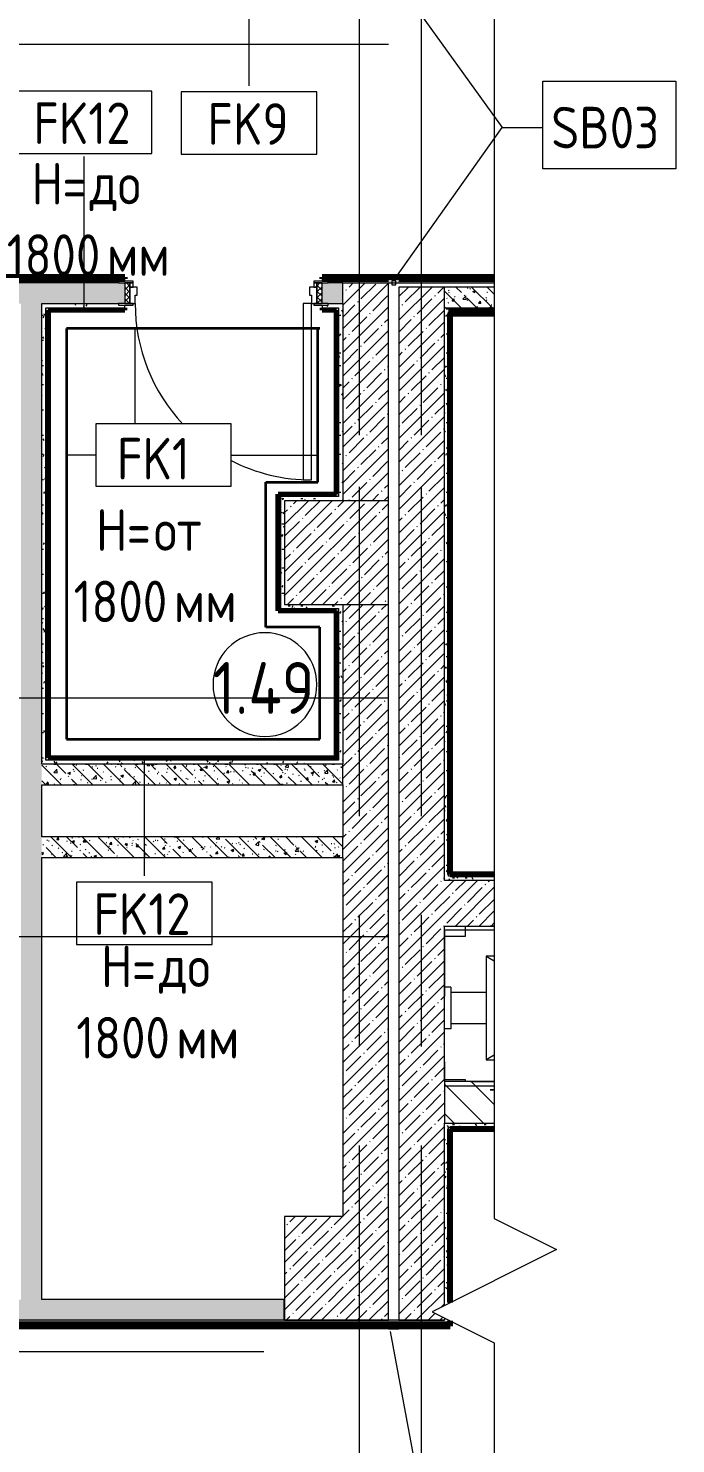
# Model space of a CAD drawing. Header units: millimetres. Extents: x 35144 to 233944, y -8553 to 29000.
# Drawn here: x 82965 to 86084, y 14555 to 21377 of the extents above; entities that cross this region are included whole.
import ezdxf

# ---------------------------------------------------------------- set-up
doc = ezdxf.new("R2010")
doc.units = ezdxf.units.MM
for name, pattern in [('Осевая', [3175, 635, -476.25, 1587.5, -476.25]), ('Снесенные', [714.375, 476.25, -238.125]), ('Штрих', [635, 317.5, -317.5]), ('Штрих короткий', [300, 150, -150])]:
    doc.linetypes.add(name, pattern=pattern)
for name, color, linetype, lineweight in [('A-AREA-IDEN', 7, 'Continuous', 9), ('A-DETL', 7, 'Continuous', 9), ('A-DETL-1', 7, 'Continuous', 35), ('A-DETL-GENF', 7, 'Continuous', 9), ('A-DOOR', 7, 'Continuous', 9), ('A-DOOR-1', 7, 'Continuous', 13), ('A-DOOR-2', 7, 'Штрих короткий', 9), ('A-DOOR-FRAM', 7, 'Continuous', 13), ('A-DOOR-FRAM-1', 7, 'Continuous', 9), ('A-GENM', 7, 'Штрих', 9), ('A-WALL', 7, 'Continuous', 9), ('A-WALL-IDEN', 7, 'Continuous', 9), ('I-WALL', 7, 'Continuous', 9), ('M-EQPM', 7, 'Continuous', 9), ('M-EQPM-1', 7, 'Штрих', 9), ('M-EQPM-2', 7, 'Снесенные', 9), ('S-COLS', 7, 'Continuous', 9), ('Оси', 7, 'Continuous', 9), ('Оси-2', 7, 'Осевая', 9)]:
    doc.layers.add(name, color=color, linetype=linetype, lineweight=lineweight)
for name, color, linetype, lineweight, true_color in [('A-DETL-GENF-1', 1, 'Continuous', 9, 0xff0000), ('A-WALL-1', 7, 'Continuous', 9, 0xc0c0c0), ('A-WALL-4', 7, 'Continuous', 9, 0x73b588), ('G-ANNO-TEXT-1', 7, 'Continuous', 9, 0x3c3c3c), ('I-WALL-1', 7, 'Continuous', 9, 0x73b588), ('I-WALL-24', 7, 'Continuous', 70, 0x3f92ba), ('I-WALL-4', 7, 'Continuous', 9, 0x3f92ba), ('I-WALL-6', 7, 'Continuous', 9, 0xc0c0c0), ('I-WALL-9', 7, 'Continuous', 80, 0x73b588)]:
    doc.layers.add(name, color=color, linetype=linetype, lineweight=lineweight, true_color=true_color)
doc.styles.add('GOST Common', font='GOST_Common.ttf', dxfattribs={"width": 0.9, "height": 200})
doc.styles.add('GOST Common_1', font='GOST_Common.ttf', dxfattribs={"width": 0.9, "height": 250})
pattern_1 = [(45, (0, 0), (-57.02463, 57.02463), []), (45, (57.025, 0), (-57.02463, 57.02463), [100.806, -20.161, 3.353, -16.808])]
pattern_2 = [(135, (0, 0), (-75.43415, -75.43415), [106.68, -17.78, 3.556, -17.78]), (135, (0, 75.39), (-75.43415, -75.43415), []), (50, (0, 0), (127.52922, -11.15758), [13.335, -146.685]), (355, (0, 0), (-24.66966, 133.74002), [10.668, -117.348]), (100.451, (10.63, -0.93), (102.85973, 122.58178), [11.333, -124.663]), (46.184, (0, 35.56), (189.75516, -29.43036), [20.002, -220.027]), (96.636, (15.81, 33.1), (166.1822, 173.1996), [17, -186.995]), (351.184, (0, 35.56), (166.18393, 173.19757), [16.002, -176.022]), (21, (17.78, 26.67), (106.13027, -71.58603), [13.335, -146.685]), (326, (17.78, 26.67), (43.26188, 128.93175), [10.668, -117.348]), (71.451, (26.62, 20.7), (149.39198, 57.34505), [11.333, -124.663]), (37.5, (0, 0), (2.162228, 59.188357), [3.353, -112.573, 3.353, -115.773, -117.793]), (37.5, (0, 0), (2.162228, 59.188357), [-235.052, 3.353, -114.44]), (7.5, (0, 0), (46.773857, 70.126152), [3.353, -64.567, 3.353, -109.906, -44.894]), (7.5, (0, 0), (46.773857, 70.126152), [-181.178, 3.353, -41.542]), (327.5, (-39.65, 0), (94.91367, -4.010093), [3.353, -41.097, 3.353, -135.331, -184.023]), (327.5, (-39.65, 0), (94.91367, -4.010093), [-183.134, 3.353, -180.67]), (317.5, (-57.43, 0), (103.69057, 17.79882), [3.353, -54.432, 3.353, -88.748, -130.683]), (317.5, (-57.43, 0), (103.69057, 17.79882), [-149.885, 3.353, -127.33])]
pattern_3 = [(0, (0, 0), (121.92, 30.48), [10.058, -81.382, 10.058, -81.382, -487.68]), (0, (0, 0), (121.92, 30.48), [-182.88, 10.058, -172.822, 10.058, -81.382, -213.36]), (0, (0, 0), (121.92, 30.48), [-457.2, 10.058, -50.902, 10.058, -142.342]), (120, (45.72, 15.24), (-87.356454, 90.345817), [10.058, -81.382, 10.058, -81.382, -487.68]), (120, (45.72, 15.24), (-87.356454, 90.345817), [-182.88, 10.058, -172.822, 10.058, -81.382, -213.36]), (120, (45.72, 15.24), (-87.356454, 90.345817), [-457.2, 10.058, -50.902, 10.058, -142.342]), (240, (60.96, 76.2), (-34.563546, -120.825817), [10.058, -81.382, 10.058, -81.382, -487.68]), (240, (60.96, 76.2), (-34.563546, -120.825817), [-182.88, 10.058, -172.822, 10.058, -81.382, -213.36]), (240, (60.96, 76.2), (-34.563546, -120.825817), [-457.2, 10.058, -50.902, 10.058, -142.342])]

# ---------------------------------------------------------------- blocks, each defined once
blk = doc.blocks.new('110_Дверь_СКБ_1Ст_Внутренняя1 - Д-7_п__950x2100h_Туалет-V32-План отделки стен 1 этажа в осях 17-23')
at = {"layer": 'A-DOOR'}
h = blk.add_hatch(dxfattribs=at)
h.set_pattern_fill('FP_23', color=256, style=0, pattern_type=2)
h.set_pattern_definition([(135, (1826.41, 114.685), (-14.14214, -14.14214), []), (225, (1826.41, 114.685), (14.14214, -14.14214), [])])
h.paths.add_polyline_path([(487.5, 50), (462.5, 50), (462.5, -50), (487.5, -50)])
at = {"layer": 'A-DOOR-FRAM-1'}
h = blk.add_hatch(dxfattribs=at)
h.set_pattern_fill('FP_24', color=256, style=0, pattern_type=2)
h.set_pattern_definition([(45, (-296.384, 114.685), (-14.1421, 14.1421), []), (135, (-296.384, 114.685), (-14.1421, -14.1421), [])])
h.paths.add_polyline_path([(-462.5, 50), (-462.5, -50), (-437.5, -50), (-437.5, 50)])
at = {"layer": 'A-DOOR'}
for start, end in [(62.85859, 90), (360, 43.13864)]:
    blk.add_arc((-412.5, 50), 850, start, end, dxfattribs=at)
at = {"layer": 'A-DOOR-1'}
for p, q in [((-412.5, 900), (-412.5, 50)), ((-372.5, 900), (-412.5, 900)), ((-372.5, 50), (-372.5, 900)), ((-412.5, 50), (-372.5, 50))]:
    blk.add_line(p, q, dxfattribs=at)
at = {"layer": 'A-DOOR-FRAM'}
for p, q in [((-422.5, 58), (-492.5, 58)), ((-492.5, 58), (-492.5, 50)), ((-492.5, 50), (-422.5, 50)), ((-437.5, 50), (-462.5, 50)), ((-462.5, 50), (-462.5, -50)), ((-412.5, 50), (-437.5, 50)), ((-437.5, 50), (-437.5, -30)), ((-437.5, -50), (-437.5, 50)), ((-422.5, 50), (-437.5, 50)), ((-437.5, 50), (-437.5, 49)), ((-437.5, 49), (-422.5, 49)), ((-422.5, 50), (-422.5, 58)), ((-422.5, 49), (-422.5, 50)), ((-412.5, 10), (-412.5, 50)), ((-402.5, 10), (-412.5, 10)), ((-402.5, -30), (-402.5, 10)), ((437.5, 10), (427.5, 10)), ((427.5, 10), (427.5, -30)), ((437.5, 50), (437.5, 10)), ((462.5, 50), (437.5, 50)), ((517.5, 58), (447.5, 58)), ((447.5, 58), (447.5, 50)), ((462.5, 50), (447.5, 50)), ((447.5, 50), (447.5, 49)), ((447.5, 50), (517.5, 50)), ((447.5, 49), (462.5, 49)), ((462.5, -30), (462.5, 50)), ((487.5, 50), (462.5, 50)), ((462.5, 50), (462.5, -50)), ((462.5, 49), (462.5, 50)), ((487.5, -50), (487.5, 50)), ((517.5, 50), (517.5, 58)), ((-422.5, -50), (-492.5, -50)), ((-492.5, -50), (-492.5, -58)), ((-492.5, -58), (-422.5, -58)), ((-462.5, -50), (-437.5, -50)), ((-437.5, -30), (-402.5, -30)), ((-422.5, -30), (-437.5, -30)), ((-437.5, -30), (-437.5, -50)), ((-437.5, -50), (-422.5, -50)), ((-422.5, -50), (-422.5, -30)), ((-422.5, -58), (-422.5, -50)), ((427.5, -30), (462.5, -30)), ((462.5, -30), (447.5, -30)), ((447.5, -30), (447.5, -50)), ((447.5, -50), (462.5, -50)), ((517.5, -50), (447.5, -50)), ((447.5, -50), (447.5, -58)), ((447.5, -58), (517.5, -58)), ((462.5, -50), (462.5, -30)), ((462.5, -50), (487.5, -50)), ((517.5, -58), (517.5, -50))]:
    blk.add_line(p, q, dxfattribs=at)
blk = doc.blocks.new('160_Подъемник - 160_Подъемник-23521422-План отделки стен 1 этажа в осях 17-23')
at = {"layer": 'A-GENM'}
for p, q in [((1080, 20), (1060, 20)), ((1060, 20), (1080, 20)), ((1080, 20), (1060, 20)), ((1060, 20), (1080, 20)), ((1080, -770), (1060, -770)), ((1060, -770), (1080, -770)), ((1080, -770), (1060, -770)), ((1060, -770), (1080, -770))]:
    blk.add_line(p, q, dxfattribs=at)
at = {"layer": 'M-EQPM'}
for p, q in [((1060, -147.2), (1100, -125)), ((1100, -125), (1060, -125)), ((1100, -125), (1060, -125)), ((1100, -625), (1100, -125)), ((1100, -625), (1100, -125)), ((1100, -625), (1060, -602.8)), ((1060, -625), (1100, -625)), ((1060, -625), (1100, -625))]:
    blk.add_line(p, q, dxfattribs=at)
at = {"layer": 'M-EQPM-1'}
for p, q in [((1300, 0), (1060, 0)), ((1300, -750), (1300, 0)), ((1060, -750), (1300, -750))]:
    blk.add_line(p, q, dxfattribs=at)
blk = doc.blocks.new('Закладная деталь приямка - 350_150-20924309-План отделки стен 1 этажа в осях 17-23')
at = {"layer": 'M-EQPM-2'}
for p, q in [((145, 75), (-25, 75)), ((-25, -75), (145, -75))]:
    blk.add_line(p, q, dxfattribs=at)
blk = doc.blocks.new('Закладная деталь приямка - 150_100-20924311-План отделки стен 1 этажа в осях 17-23')
at = {"layer": 'M-EQPM-2'}
for p, q in [((84970, 16310), (85070, 16310)), ((85070, 16310), (85070, 16300))]:
    blk.add_line(p, q, dxfattribs=at)
blk = doc.blocks.new('Закладная деталь приямка - 150_100-V41-План отделки стен 1 этажа в осях 17-23')
at = {"layer": 'M-EQPM-2'}
for p, q in [((85070, 17000), (84970, 17000)), ((85070, 17050), (85070, 17000))]:
    blk.add_line(p, q, dxfattribs=at)
blk = doc.blocks.new('Закладная деталь приямка - 200_100-20924312-План отделки стен 1 этажа в осях 17-23')
at = {"layer": 'M-EQPM-2'}
for p, q in [((85000, 16755), (84970, 16755)), ((85000, 16755), (85000, 16555)), ((85000, 16555), (84970, 16555))]:
    blk.add_line(p, q, dxfattribs=at)
blk = doc.blocks.new('BSC_Колонна _Прямоугольная - 500х500-V45-План отделки стен 1 этажа в осях 17-23')
at = {"layer": 'S-COLS'}
h = blk.add_hatch(dxfattribs=at)
h.set_pattern_fill('FP_68', color=256, style=0, pattern_type=2)
h.set_pattern_definition([(45, (-84450, -18850), (-57.02463, 57.02463), []), (45, (-84392.975, -18850), (-57.02463, 57.02463), [100.806, -20.161, 3.353, -16.808])])
h.paths.add_polyline_path([(-250, -250), (250, -250), (250, 250), (-250, 250)])
for p, q in [((250, 250), (-250, 250)), ((-250, 250), (-250, -250)), ((250, -250), (250, 250)), ((-250, -250), (250, -250))]:
    blk.add_line(p, q, dxfattribs=at)
blk = doc.blocks.new('DOR_Проход в стене_Прямоугольный - 1050x1150 EI30-23344994-План отделки стен 1 этажа в осях 17-23')
at = {"layer": 'A-DOOR-2'}
for p, q in [((525, 100), (410, 100)), ((525, -100), (410, -100))]:
    blk.add_line(p, q, dxfattribs=at)
blk = doc.blocks.new('DET_L_Линия разрыва - М100-32978526-План отделки стен 1 этажа в осях 17-23')
at = {"layer": 'A-DETL-GENF'}
for p, q in [((11889.9, 300), (11739.9, 0)), ((12189.9, -300), (11889.9, 300)), ((11739.9, 0), (0, 0)), ((12339.9, 0), (12189.9, -300)), ((24079.7, 0), (12339.9, 0))]:
    blk.add_line(p, q, dxfattribs=at)
blk = doc.blocks.new('М_стена_0001 - Типоразмер_без рамки-25382661-План отделки стен 1 этажа в осях 17-23')
at = {"layer": 'A-WALL-IDEN'}
for p, q in [((3.258, 1.523), (-3.273, 1.523)), ((-3.273, 1.523), (-3.273, -1.477)), ((3.258, -1.477), (3.258, 1.523)), ((-3.273, -1.477), (3.258, -1.477))]:
    blk.add_line(p, q, dxfattribs=at)
blk = doc.blocks.new('Марка_Помещения - Номер-25198446-План отделки стен 1 этажа в осях 17-23')
at = {"layer": 'A-AREA-IDEN'}
for start, end in [(360, 180), (180, 360)]:
    blk.add_arc((0, 0), 2.5, start, end, dxfattribs=at)

msp = doc.modelspace()

# ---------------------------------------------------------------- hatches: boundary and pattern name
at = {"layer": 'A-DETL-GENF-1'}
for points in [[(84750, 20168), (84750, 20189), (84700, 20189), (84700, 20168)], [(84750, 15108), (84750, 15129), (84700, 15129), (84700, 15108)]]:
    msp.add_hatch(color=256, dxfattribs=at).paths.add_polyline_path(points)
at = {"layer": 'I-WALL'}
h = msp.add_hatch(dxfattribs=at)
h.set_pattern_fill('FP_80', color=256, style=0, pattern_type=2)
h.set_pattern_definition(pattern_3)
h.paths.add_polyline_path([(81550, 20150), (81700, 20150), (81700, 20158), (81730, 20158), (81730, 20170), (80550, 20170), (80550, 20158), (80580, 20158), (80580, 20150), (81321.5, 20150)])
h.paths.add_polyline_path([(85210, 20150), (85210, 20170), (84750, 20170), (84750, 20168), (84700, 20168), (84700, 20170), (84380, 20170), (84380, 20158), (84410, 20158), (84410, 20150), (85032.3, 20150)])
h.paths.add_polyline_path([(82860, 20150), (83400, 20150), (83400, 20158), (83430, 20158), (83430, 20170), (82830, 20170), (82830, 20158), (82860, 20158), (82860, 20151)])
h.paths.add_polyline_path([(79420, 20150), (79420, 20158), (79450, 20158), (79450, 20170), (78679.8, 20170), (78679.8, 20150)])
h = msp.add_hatch(dxfattribs=at)
h.set_pattern_fill('FP_20', color=256, style=0, pattern_type=2)
h.set_pattern_definition(pattern_2)
h.paths.add_polyline_path([(83430, 20050), (83430, 20150), (82830, 20150), (82830, 20050), (83400, 20050)])
h.paths.add_polyline_path([(84410, 20050), (84480, 20050), (84480, 20150), (84380, 20150), (84380, 20050)])
h.paths.add_polyline_path([(81700, 20050), (81730, 20050), (81730, 20150), (81550, 20150), (81550, 20050)])
h = msp.add_hatch(dxfattribs=at)
h.set_pattern_fill('FP_1', color=256, style=0, pattern_type=2)
h.set_pattern_definition(pattern_1)
h.paths.add_polyline_path([(84480, 19100), (84700, 19100), (84700, 20150), (84480, 20150), (84480, 19452.5)])
h = msp.add_hatch(dxfattribs=at)
h.set_pattern_fill('FP_1', color=256, style=0, pattern_type=2)
h.set_pattern_definition(pattern_1)
h.paths.add_polyline_path([(84750, 17270), (84970, 17270), (84970, 20130), (84750, 20130), (84750, 18322.3)])
h = msp.add_hatch(dxfattribs=at)
h.set_pattern_fill('FP_20', color=256, style=0, pattern_type=2)
h.set_pattern_definition(pattern_2)
h.paths.add_polyline_path([(85210, 20030), (85210, 20130), (84970, 20130), (84970, 20030), (85032.3, 20030)])
h = msp.add_hatch(dxfattribs=at)
h.set_pattern_fill('FP_20', color=256, style=0, pattern_type=2)
h.set_pattern_definition(pattern_2)
h.paths.add_polyline_path([(83030, 15250), (83030, 20050), (82930, 20050), (82930, 15250)])
h = msp.add_hatch(dxfattribs=at)
h.set_pattern_fill('FP_80', color=256, style=0, pattern_type=2)
h.set_pattern_definition(pattern_3)
h.paths.add_polyline_path([(83430, 20030), (83430, 20042), (83400, 20042), (83400, 20050), (83030, 20050), (83030, 20030), (83400, 20030)])
h.paths.add_polyline_path([(84480, 20030), (84480, 20050), (84410, 20050), (84410, 20042), (84380, 20042), (84380, 20030), (84460, 20030)])
h = msp.add_hatch(dxfattribs=at)
h.set_pattern_fill('FP_80', color=256, style=0, pattern_type=2)
h.set_pattern_definition(pattern_3)
h.paths.add_polyline_path([(83030, 17830), (83050, 17830), (83050, 20030), (83030, 20030), (83030, 18322.3)])
h = msp.add_hatch(dxfattribs=at)
h.set_pattern_fill('FP_80', color=256, style=0, pattern_type=2)
h.set_pattern_definition(pattern_3)
h.paths.add_polyline_path([(84460, 19120), (84480, 19120), (84480, 20030), (84460, 20030), (84460, 19452.5)])
h = msp.add_hatch(dxfattribs=at)
h.set_pattern_fill('FP_80', color=256, style=0, pattern_type=2)
h.set_pattern_definition(pattern_3)
h.paths.add_polyline_path([(85210, 20010), (85210, 20030), (84970, 20030), (84970, 20010), (85032.3, 20010)])
h = msp.add_hatch(dxfattribs=at)
h.set_pattern_fill('FP_80', color=256, style=0, pattern_type=2)
h.set_pattern_definition(pattern_3)
h.paths.add_polyline_path([(84970, 17270), (84990, 17270), (84990, 20010), (84970, 20010), (84970, 18322.3)])
h = msp.add_hatch(dxfattribs=at)
h.set_pattern_fill('FP_80', color=256, style=0, pattern_type=2)
h.set_pattern_definition(pattern_3)
h.paths.add_polyline_path([(84200, 18600), (84200, 19120), (84180, 19120), (84180, 18600)])
h = msp.add_hatch(dxfattribs=at)
h.set_pattern_fill('FP_80', color=256, style=0, pattern_type=2)
h.set_pattern_definition(pattern_3)
h.paths.add_polyline_path([(84480, 19100), (84480, 19120), (84200, 19120), (84200, 19100), (84290.1, 19100)])
h = msp.add_hatch(dxfattribs=at)
h.set_pattern_fill('FP_80', color=256, style=0, pattern_type=2)
h.set_pattern_definition(pattern_3)
h.paths.add_polyline_path([(84180, 18580), (84460, 18580), (84460, 18600), (84180, 18600)])
h = msp.add_hatch(dxfattribs=at)
h.set_pattern_fill('FP_80', color=256, style=0, pattern_type=2)
h.set_pattern_definition(pattern_3)
h.paths.add_polyline_path([(84460, 17850), (84480, 17850), (84480, 18600), (84460, 18600), (84460, 18322.3)])
h = msp.add_hatch(dxfattribs=at)
h.set_pattern_fill('FP_1', color=256, style=0, pattern_type=2)
h.set_pattern_definition(pattern_1)
h.paths.add_polyline_path([(84480, 15650), (84700, 15650), (84700, 18600), (84480, 18600), (84480, 16061.7)])
h = msp.add_hatch(dxfattribs=at)
h.set_pattern_fill('FP_20', color=256, style=0, pattern_type=2)
h.set_pattern_definition(pattern_2)
h.paths.add_polyline_path([(83030, 17730), (84480, 17730), (84480, 17830), (83030, 17830)])
h = msp.add_hatch(dxfattribs=at)
h.set_pattern_fill('FP_80', color=256, style=0, pattern_type=2)
h.set_pattern_definition(pattern_3)
h.paths.add_polyline_path([(84480, 17830), (84480, 17850), (83050, 17850), (83050, 17830), (84290.1, 17830)])
h = msp.add_hatch(dxfattribs=at)
h.set_pattern_fill('FP_20', color=256, style=0, pattern_type=2)
h.set_pattern_definition(pattern_2)
h.paths.add_polyline_path([(83030, 17380), (84480, 17380), (84480, 17480), (83030, 17480)])
h = msp.add_hatch(dxfattribs=at)
h.set_pattern_fill('FP_1', color=256, style=0, pattern_type=2)
h.set_pattern_definition(pattern_1)
h.paths.add_polyline_path([(84970, 17050), (85210, 17050), (85210, 17270), (84750, 17270), (84750, 17050)])
h = msp.add_hatch(dxfattribs=at)
h.set_pattern_fill('FP_80', color=256, style=0, pattern_type=2)
h.set_pattern_definition(pattern_3)
h.paths.add_polyline_path([(84990, 17270), (85210, 17270), (85210, 17290), (84990, 17290)])
h = msp.add_hatch(dxfattribs=at)
h.set_pattern_fill('FP_1', color=256, style=0, pattern_type=2)
h.set_pattern_definition(pattern_1)
h.paths.add_polyline_path([(84910, 15150), (84970, 15150), (84970, 15160.9), (84910, 15190.9), (84970, 15220.9), (84970, 17050), (84750, 17050), (84750, 15150)])
h = msp.add_hatch(dxfattribs=at)
h.set_pattern_fill('FP_21', color=256, style=0, pattern_type=2)
h.set_pattern_definition([(135, (0, 0), (-70.71068, -70.71068), [])])
h.paths.add_polyline_path([(85210, 16100), (85210, 16300), (84970, 16300), (84970, 16100)])
h = msp.add_hatch(dxfattribs=at)
h.set_pattern_fill('FP_80', color=256, style=0, pattern_type=2)
h.set_pattern_definition(pattern_3)
h.paths.add_polyline_path([(84990, 16080), (85210, 16080), (85210, 16100), (84970, 16100), (84970, 16080)])
h = msp.add_hatch(dxfattribs=at)
h.set_pattern_fill('FP_80', color=256, style=0, pattern_type=2)
h.set_pattern_definition(pattern_3)
h.paths.add_polyline_path([(84990, 15130), (84990, 15150.9), (84970, 15160.9), (84970, 15130)])
h.paths.add_polyline_path([(84970, 15220.9), (84990, 15230.9), (84990, 16080), (84970, 16080), (84970, 15490.9)])
h = msp.add_hatch(dxfattribs=at)
h.set_pattern_fill('FP_20', color=256, style=0, pattern_type=2)
h.set_pattern_definition(pattern_2)
h.paths.add_polyline_path([(82805.8, 15150), (84198.4, 15150), (84198.4, 15250), (81050, 15250), (81050, 15150)])
h = msp.add_hatch(dxfattribs=at)
h.set_pattern_fill('FP_80', color=256, style=0, pattern_type=2)
h.set_pattern_definition(pattern_3)
h.paths.add_polyline_path([(84910, 15130), (84970, 15130), (84970, 15150), (81030, 15150), (81030, 15130), (82805.8, 15130)])
at = {"layer": 'I-WALL-1'}
h = msp.add_hatch(color=256, dxfattribs=at)
h.paths.add_polyline_path([(85210, 20170), (85210, 20178), (84750, 20178), (84750, 20170), (85032.3, 20170)])
h.paths.add_polyline_path([(84700, 20170), (84700, 20178), (84380, 20178), (84380, 20170)])
h.paths.add_polyline_path([(78699.8, 20170), (79450, 20170), (79450, 20178), (78699.8, 20178)])
h.paths.add_polyline_path([(81321.5, 20170), (81730, 20170), (81730, 20178), (80550, 20178), (80550, 20170)])
h.paths.add_polyline_path([(82830, 20170), (83430, 20170), (83430, 20178), (82830, 20178)])
for points in [[(84998, 17290), (84998, 20010), (84990, 20010), (84990, 17290)], [(85032.3, 20002), (85210, 20002), (85210, 20010), (84998, 20010), (84998, 20002)], [(84998, 17290), (85210, 17290), (85210, 17298), (84998, 17298)], [(84998, 16072), (85210, 16072), (85210, 16080), (84990, 16080), (84990, 16072)], [(81022, 15122), (84700, 15122.6), (84700, 15129), (84750, 15129), (84750, 15122), (84990, 15122), (84990, 15130), (81022, 15130)]]:
    msp.add_hatch(color=256, dxfattribs=at).paths.add_polyline_path(points)
h = msp.add_hatch(color=256, dxfattribs=at)
h.paths.add_polyline_path([(84998, 15122), (84998, 15146.9), (84990, 15150.9), (84990, 15122)])
h.paths.add_polyline_path([(84990, 15230.9), (84998, 15234.9), (84998, 16072), (84990, 16072), (84990, 15490.9)])
at = {"layer": 'I-WALL-4'}
for points in [[(83050, 17850), (83061, 17850), (83061, 20030), (83050, 20030), (83050, 18322.3)], [(84449, 19131), (84460, 19131), (84460, 20030), (84449, 20030), (84449, 19452.5)], [(84179.2, 18580), (84180, 18580), (84180, 19131), (84169, 19131), (84169, 18580)], [(84290.1, 19120), (84460, 19120), (84460, 19131), (84180, 19131), (84180, 19120), (84200, 19120)], [(84169, 18569), (84449, 18569), (84449, 18580), (84169, 18580)], [(84449, 17850), (84460, 17850), (84460, 18580), (84449, 18580), (84449, 18322.3)], [(84460, 17850), (84460, 17861), (83061, 17861), (83061, 17850), (84290.1, 17850)]]:
    msp.add_hatch(color=256, dxfattribs=at).paths.add_polyline_path(points)
h = msp.add_hatch(color=256, dxfattribs=at)
h.paths.add_polyline_path([(84380, 20019), (84449, 20019), (84449, 20030), (84380, 20030)])
h.paths.add_polyline_path([(83430, 20019), (83430, 20030), (83061, 20030), (83061, 20019)])
at = {"layer": 'S-COLS'}
h = msp.add_hatch(dxfattribs=at)
h.set_pattern_fill('FP_1', color=256, style=0, pattern_type=2)
h.set_pattern_definition(pattern_1)
h.paths.add_polyline_path([(84700, 15150), (84700, 15650), (84200, 15650), (84200, 15150)])

# ---------------------------------------------------------------- linework, layer by layer
at = {"layer": 'A-DETL'}
for p, q in [((84750, 20189), (84700, 20189)), ((84700, 20189), (84700, 20168)), ((84700, 20168), (84750, 20168)), ((84750, 20168), (84750, 20189)), ((83480, 19470), (83480, 19930)), ((83943.1, 19470), (83290, 19470)), ((83290, 19470), (83290, 19170)), ((83943.1, 19170), (83943.1, 19470)), ((83290, 19320), (83150, 19320)), ((83943.1, 19320), (84360, 19320)), ((83290, 19170), (83943.1, 19170)), ((84750, 15129), (84700, 15129)), ((84700, 15129), (84700, 15108)), ((84700, 15108), (84750, 15108)), ((84750, 15108), (84750, 15129))]:
    msp.add_line(p, q, dxfattribs=at)
at = {"layer": 'A-DETL-1'}
for p, q in [((84370, 19930), (83150, 19930)), ((83150, 19930), (83150, 17950)), ((84360, 19190), (84360, 19930)), ((84110, 18490), (84110, 19190)), ((84110, 19190), (84360, 19190)), ((84370, 18490), (84110, 18490)), ((84370, 17950), (84370, 18490)), ((83150, 17950), (84370, 17950))]:
    msp.add_line(p, q, dxfattribs=at)
at = {"layer": 'A-WALL'}
for p, q in [((83400, 20150), (82860, 20150)), ((84480, 20150), (84410, 20150)), ((84480, 20050), (84480, 20150)), ((83030, 20050), (83400, 20050)), ((84410, 20050), (84480, 20050)), ((84990, 17290), (84990, 20010)), ((84480, 17730), (84480, 17830)), ((84480, 17380), (84480, 17480)), ((84998, 17290), (84990, 17290)), ((84970, 16300), (84970, 16100)), ((84990, 16080), (85210, 16080)), ((84990, 16072), (84990, 16080)), ((84990, 15130), (84990, 15150.9))]:
    msp.add_line(p, q, dxfattribs=at)
at = {"layer": 'A-WALL-1'}
for p, q in [((83315.5, 20188), (83295.5, 20188)), ((83295.5, 20188), (83295.5, 20168)), ((83295.5, 20168), (83315.5, 20168)), ((83315.5, 20168), (83315.5, 20188)), ((84716, 20160), (84716, 20140)), ((84736, 20160), (84716, 20160)), ((84716, 20140), (84736, 20140)), ((84736, 20140), (84736, 20160)), ((84710.5, 15132), (84710.5, 15129)), ((84730.5, 15132), (84710.5, 15132)), ((84730.5, 15129), (84730.5, 15132))]:
    msp.add_line(p, q, dxfattribs=at)
at = {"layer": 'A-WALL-4'}
for p, q in [((84998, 17290), (85210, 17290)), ((84990, 16072), (84990, 15230.9))]:
    msp.add_line(p, q, dxfattribs=at)
at = {"layer": 'A-WALL-IDEN'}
for p, q in [((84028.3, 21656), (84028.3, 21100.2)), ((83234.3, 20024.5), (83234.3, 20759.7)), ((83523.6, 17855.5), (83523.6, 17291.9))]:
    msp.add_line(p, q, dxfattribs=at)
at = {"layer": 'G-ANNO-TEXT-1'}
for p, q in [((84708.4, 21648.6), (85248.5, 20898.4)), ((84736.2, 20175.3), (85248.5, 20898.4)), ((85248.5, 20898.4), (85443.7, 20898.4)), ((85248.5, 20898.4), (85443.7, 20898.4)), ((84708.4, 15096.4), (85248.5, 12198.4))]:
    msp.add_line(p, q, dxfattribs=at)
at = {"layer": 'G-ANNO-TEXT-1', "flags": 128}
msp.add_lwpolyline([(85443.7, 21122.8), (86083.5, 21122.8), (86083.5, 20698.8), (85443.7, 20698.8)], close=True, dxfattribs=at)
at = {"layer": 'I-WALL-24'}
for p, q in [((83061, 20019), (83061, 17861)), ((83430, 20019), (83061, 20019)), ((83430, 20019), (83430, 20030)), ((84380, 20030), (84380, 20019)), ((84449, 20019), (84380, 20019)), ((84449, 19131), (84449, 20019)), ((84169, 18569), (84169, 19131)), ((84169, 19131), (84449, 19131)), ((84449, 18569), (84169, 18569)), ((84449, 17850), (84449, 18569)), ((83061, 17861), (84460, 17861))]:
    msp.add_line(p, q, dxfattribs=at)
at = {"layer": 'I-WALL-6'}
for p, q in [((83430, 20158), (83430, 20170)), ((84380, 20170), (84380, 20158)), ((84480, 20150), (85210, 20150)), ((84700, 19100), (84700, 20150)), ((85210, 20130), (84750, 20130)), ((84750, 20130), (84750, 15150)), ((84970, 17270), (84970, 20130)), ((83030, 17830), (83030, 20050)), ((83050, 20030), (83430, 20030)), ((83050, 17850), (83050, 20030)), ((83430, 20030), (83430, 20042)), ((84380, 20042), (84380, 20030)), ((84380, 20030), (84460, 20030)), ((84460, 20030), (84460, 19120)), ((84480, 20050), (84480, 19100)), ((84970, 20030), (85210, 20030)), ((84180, 19120), (84180, 18580)), ((84460, 19120), (84180, 19120)), ((84180, 18580), (84460, 18580)), ((84460, 18580), (84460, 17850)), ((84480, 18600), (84480, 17830)), ((84700, 15650), (84700, 18600)), ((84480, 17830), (83030, 17830)), ((84460, 17850), (83050, 17850)), ((83030, 17730), (84480, 17730)), ((83030, 17480), (83030, 17730)), ((84480, 17730), (84480, 17480)), ((84480, 17480), (83030, 17480)), ((83030, 17380), (84480, 17380)), ((83030, 15250), (83030, 17380)), ((84480, 17380), (84480, 15650)), ((85210, 17270), (84970, 17270)), ((84970, 17050), (85210, 17050)), ((84970, 16300), (84970, 17050)), ((85210, 16300), (84970, 16300)), ((84970, 15220.9), (84970, 16100)), ((84970, 16100), (85210, 16100)), ((84198.4, 15250), (83030, 15250)), ((84198.4, 15150), (84198.4, 15250)), ((84970, 15150), (81050, 15150)), ((84750, 15150), (84970, 15150)), ((84970, 15160.9), (84970, 15150))]:
    msp.add_line(p, q, dxfattribs=at)
at = {"layer": 'I-WALL-9'}
for p, q in [((83430, 20178), (82830, 20178)), ((82830, 20170), (83430, 20170)), ((83430, 20170), (83430, 20178)), ((84700, 20178), (84380, 20178)), ((84380, 20178), (84380, 20170)), ((84380, 20170), (84700, 20170)), ((85210, 20178), (84750, 20178)), ((84750, 20170), (85210, 20170)), ((85210, 20010), (84990, 20010)), ((84998, 17298), (84998, 20002)), ((84998, 20002), (85210, 20002)), ((85210, 17298), (84998, 17298)), ((84998, 16072), (85210, 16072)), ((84998, 15234.9), (84998, 16072)), ((84998, 15122), (84998, 15146.9)), ((81022, 15122), (84700, 15122)), ((84990, 15130), (81030, 15130)), ((84750, 15122), (84998, 15122))]:
    msp.add_line(p, q, dxfattribs=at)
at = {"layer": 'S-COLS'}
for p, q in [((84480, 15650), (84200, 15650)), ((84200, 15650), (84200, 15150)), ((84700, 15150), (84700, 15650)), ((84200, 15150), (84700, 15150))]:
    msp.add_line(p, q, dxfattribs=at)
at = {"layer": 'Оси'}
for p, q in [((84560, 19415.1), (84560, 21915.1)), ((84860, 19415.1), (84860, 21915.1)), ((82200, 21300), (84700, 21300)), ((82200, 18150), (84700, 18150)), ((82200, 17000), (84700, 17000)), ((81600, 15000), (84100, 15000))]:
    msp.add_line(p, q, dxfattribs=at)
at = {"layer": 'Оси-2'}
for p, q in [((84560, 593.7), (84560, 19415.1)), ((84860, 593.7), (84860, 19415.1))]:
    msp.add_line(p, q, dxfattribs=at)

# ---------------------------------------------------------------- block references
at = {"layer": 'A-AREA-IDEN', "xscale": 99.99999999999993, "yscale": 99.99999999999993, "zscale": 99.99999999999993}
msp.add_blockref('Марка_Помещения - Номер-25198446-План отделки стен 1 этажа в осях 17-23', (84105.2, 18213.9), dxfattribs=at)
at = {"layer": 'A-DETL-GENF', "rotation": 90.00000000000031}
msp.add_blockref('DET_L_Линия разрыва - М100-32978526-План отделки стен 1 этажа в осях 17-23', (85210, 3301.1), dxfattribs=at)
at = {"layer": 'A-DOOR', "rotation": 180}
for name, p in [('110_Дверь_СКБ_1Ст_Внутренняя1 - Д-7_п__950x2100h_Туалет-V32-План отделки стен 1 этажа в осях 17-23', (83917.5, 20100)), ('DOR_Проход в стене_Прямоугольный - 1050x1150 EI30-23344994-План отделки стен 1 этажа в осях 17-23', (85620, 16200))]:
    msp.add_blockref(name, p, dxfattribs=at)
at = {"layer": 'A-WALL-IDEN', "xscale": 99.99999999999993, "yscale": 99.99999999999993, "zscale": 99.99999999999993}
for p in [(83235.1, 20921.2), (84029.1, 20917.7), (83524.4, 17109.5)]:
    msp.add_blockref('М_стена_0001 - Типоразмер_без рамки-25382661-План отделки стен 1 этажа в осях 17-23', p, dxfattribs=at)
at = {"layer": 'M-EQPM', "rotation": 180}
for name, p in [('160_Подъемник - 160_Подъемник-23521422-План отделки стен 1 этажа в осях 17-23', (86270, 16280)), ('Закладная деталь приямка - 350_150-20924309-План отделки стен 1 этажа в осях 17-23', (85145, 16655))]:
    msp.add_blockref(name, p, dxfattribs=at)
at = {"layer": 'M-EQPM'}
for name in ['Закладная деталь приямка - 150_100-V41-План отделки стен 1 этажа в осях 17-23', 'Закладная деталь приямка - 200_100-20924312-План отделки стен 1 этажа в осях 17-23', 'Закладная деталь приямка - 150_100-20924311-План отделки стен 1 этажа в осях 17-23']:
    msp.add_blockref(name, (0, 0), dxfattribs=at)
at = {"layer": 'S-COLS'}
msp.add_blockref('BSC_Колонна _Прямоугольная - 500х500-V45-План отделки стен 1 этажа в осях 17-23', (84450, 18850), dxfattribs=at)

# ---------------------------------------------------------------- texts
at = {"layer": 'A-AREA-IDEN', "insert": (83854.3, 18322.5), "char_height": 250, "width": 627.721, "attachment_point": 1, "style": 'GOST Common_1'}
msp.add_mtext('1.49', dxfattribs=at)
at = {"layer": 'A-WALL-IDEN', "char_height": 200, "attachment_point": 1, "style": 'GOST Common'}
for s, insert, width in [('FK12', (82989.6, 21019.2), 606.076), ('FK9', (83828.2, 21015.7), 497.848), ('FK12', (83278.9, 17207.5), 606.076)]:
    msp.add_mtext(s, dxfattribs=dict(at, insert=insert, width=width))
at = {"layer": 'G-ANNO-TEXT-1', "char_height": 200, "attachment_point": 1, "style": 'GOST Common'}
for s, insert, width in [('SB03', (85483.7, 20998.4), 671.012), ('\\fGOST Common|b0|i0|c204|p34|;\\W.9;Н', (82980.6, 20727.9), 180.38), ('\\fGOST Common|b0|i0|c204|p34|;\\W.9; ', (83522.3, 20727.9), 79.367), ('\\fGOST Common|b0|i0|c204|p34|;\\W.9;=', (83129.4, 20727.9), 158.734), ('до', (83260.4, 20727.9), 317.468), ('1800', (82861.5, 20383.9), 584.43), ('мм', (83343.7, 20383.9), 360.759), ('FK1', (83392.1, 19402.5), 447.342), ('\\fGOST Common|b0|i0|c204|p34|;\\W.9;Н', (83290.9, 19058.5), 180.38), ('\\fGOST Common|b0|i0|c204|p34|;\\W.9; ', (83862.4, 19058.5), 79.367), ('\\fGOST Common|b0|i0|c204|p34|;\\W.9;=', (83439.7, 19058.5), 158.734), ('от', (83570.7, 19058.5), 353.544), ('1800', (83183.7, 18714.6), 584.43), ('мм', (83665.9, 18714.6), 360.759), ('\\fGOST Common|b0|i0|c204|p34|;\\W.9;Н', (83315.3, 16955.7), 180.38), ('\\fGOST Common|b0|i0|c204|p34|;\\W.9; ', (83857.1, 16955.7), 79.367), ('\\fGOST Common|b0|i0|c204|p34|;\\W.9;=', (83464.2, 16955.7), 158.734), ('до', (83595.1, 16955.7), 317.468), ('1800', (83196.3, 16611.8), 584.43), ('мм', (83678.5, 16611.8), 360.759)]:
    msp.add_mtext(s, dxfattribs=dict(at, insert=insert, width=width))

doc.saveas('drawing.dxf')
